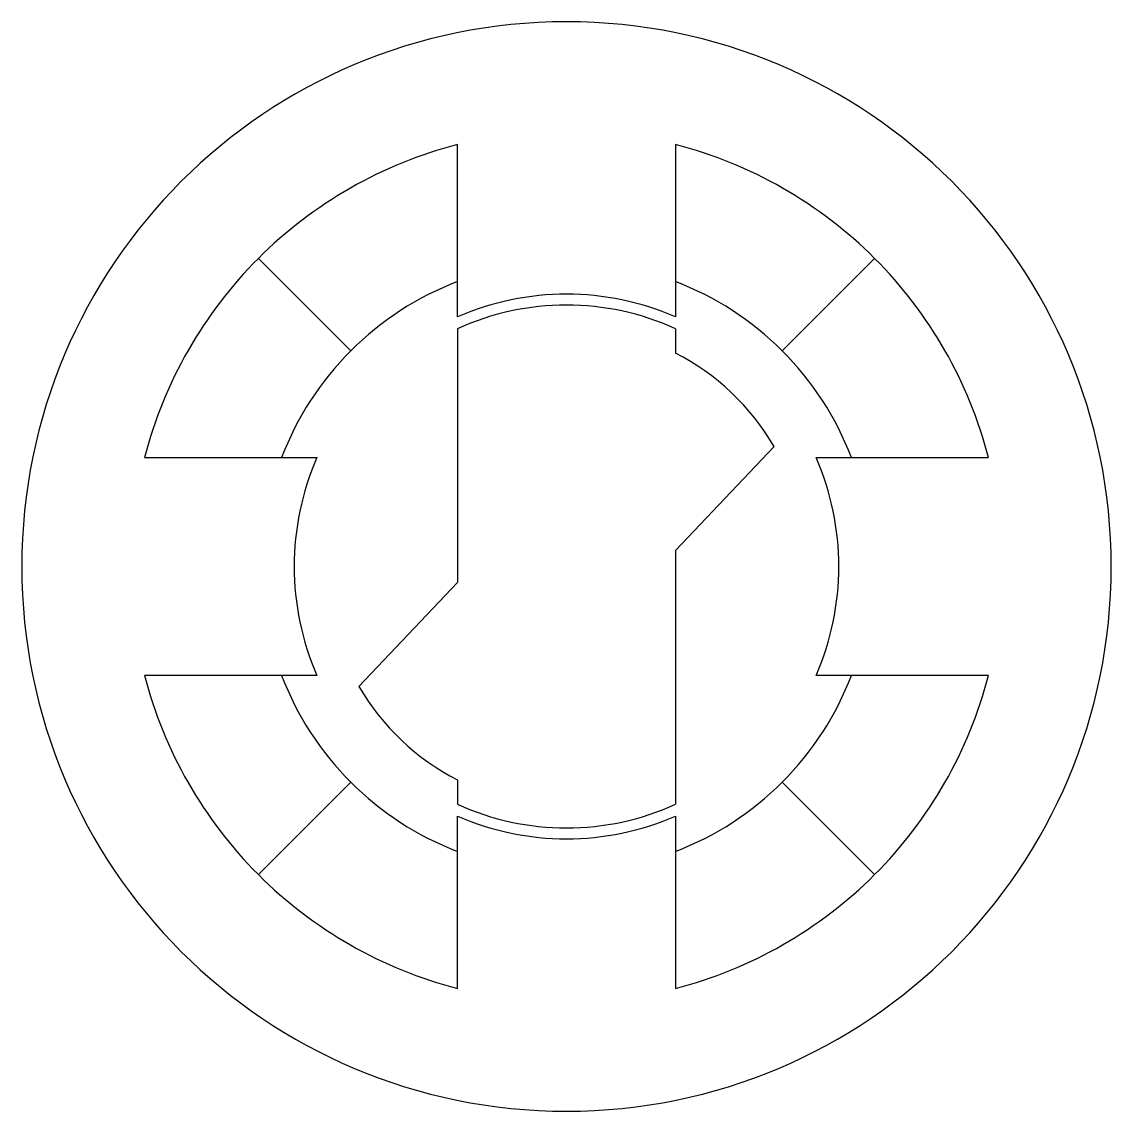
# Model space of a CAD drawing. Extents: x -50 to 50, y -50 to 50.
import ezdxf

# ---------------------------------------------------------------- set-up
doc = ezdxf.new("R2010")
doc.units = 0
doc.layers.add('default', color=7, linetype='CONTINUOUS')
doc.layers.add('layer1', color=7, linetype='CONTINUOUS')

msp = doc.modelspace()

# ---------------------------------------------------------------- linework, layer by layer
at = {"layer": 'default'}
for p, q in [((-10, 26.15), (-10, 38.73)), ((10, 38.73), (10, 26.15)), ((-28.28, 28.28), (-19.8, 19.8)), ((19.8, 19.8), (28.28, 28.28)), ((-10, 22.91), (-10, 26.15)), ((10, 26.15), (10, 22.91)), ((-38.73, 10), (-26.15, 10)), ((-26.15, 10), (-22.91, 10)), ((22.91, 10), (26.15, 10)), ((26.15, 10), (38.73, 10)), ((-26.15, -10), (-38.73, -10)), ((-22.91, -10), (-26.15, -10)), ((26.15, -10), (22.91, -10)), ((38.73, -10), (26.15, -10)), ((-28.28, -28.28), (-19.8, -19.8)), ((19.8, -19.8), (28.28, -28.28)), ((-10, -26.15), (-10, -22.91)), ((10, -22.91), (10, -26.15)), ((-10, -38.73), (-10, -26.15)), ((10, -26.15), (10, -38.73))]:
    msp.add_line(p, q, dxfattribs=at)
for radius, start, end in [(50, 0, 180), (40, 104.4775, 135), (40, 45, 75.5225), (40, 135, 165.5225), (40, 14.4775, 45), (28, 110.9248, 135), (28, 45, 69.0752), (25, 66.4218, 113.5782), (28, 135, 159.0752), (28, 20.9248, 45), (25, 156.4218, 203.5782), (25, 336.4218, 23.5782), (50, 180, 0), (40, 194.4775, 225), (28, 200.9248, 225), (28, 315, 339.0752), (40, 315, 345.5225), (28, 225, 249.0752), (28, 290.9248, 315), (25, 246.4218, 293.5782), (40, 225, 255.5225), (40, 284.4775, 315)]:
    msp.add_arc((0, 0), radius, start, end, dxfattribs=at)
at = {"layer": 'layer1'}
for p, q in [((-10, 21.82), (-10, -1.47)), ((10, 21.82), (10, 19.6)), ((19.05, 11), (10, 1.47)), ((10, 1.47), (10, -21.82)), ((-19.05, -11), (-10, -1.47)), ((-10, -19.6), (-10, -21.82))]:
    msp.add_line(p, q, dxfattribs=at)
for radius, start, end in [(24, 65.3757, 114.6243), (22, 30, 62.9643), (22, 210, 242.9643), (24, 245.3757, 294.6243)]:
    msp.add_arc((0, 0), radius, start, end, dxfattribs=at)

doc.saveas('drawing.dxf')
